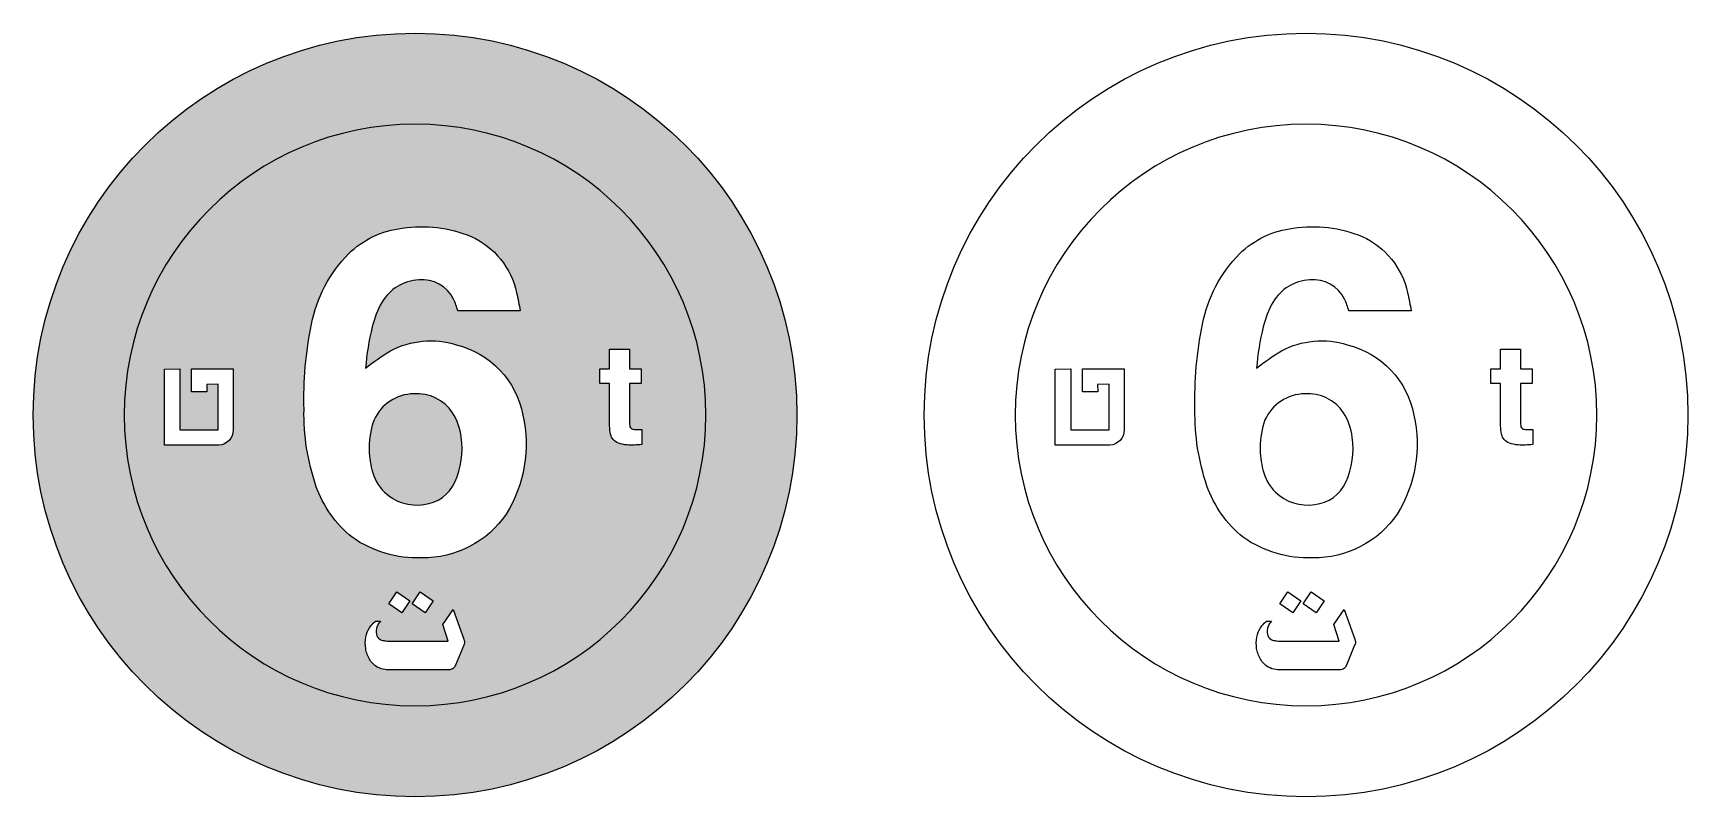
# Model space of a CAD drawing. Extents: x 0 to 1300, y 1 to 602.
import ezdxf

# ---------------------------------------------------------------- set-up
doc = ezdxf.new("R2010")
doc.units = 0
doc.header["$MEASUREMENT"] = 0

msp = doc.modelspace()

# ---------------------------------------------------------------- hatches: boundary and pattern name
h = msp.add_hatch(color=1)
edge = h.paths.add_edge_path()
edge.add_arc((300, 301.549), 300, 0, 180, ccw=False)
edge.add_arc((300, 301.549), 300, -180, 0, ccw=False)
edge = h.paths.add_edge_path(flags=16)
edge.add_arc((300, 301.549), 228.5, 180, 360)
edge.add_arc((300, 301.549), 228.5, 0, 180)
h = msp.add_hatch(color=7)
edge = h.paths.add_edge_path()
edge.add_arc((300, 301.549), 228.5, 180, 360)
edge.add_arc((300, 301.549), 228.5, 0, 180)
edge = h.paths.add_edge_path(flags=16)
edge.add_line((382.631, 383.398), (333.672, 383.398))
edge.add_arc((262.6522028500205, 362.1475299183621), 74.13092516564743, 16.65818027355073, 24.28942543757826)
edge.add_arc((305.5291170530401, 380.1756091462457), 27.65999010490117, 26.78636094680844, 95.35231725142327)
edge.add_arc((304.5836740502996, 372.4360989882737), 35.31675262316605, 92.65294490975344, 150.1543824717209)
edge.add_arc((336.4253576845518, 354.2880694235163), 71.96696870044437, 150.238323145856, 166.6779530486942)
edge.add_arc((456.2642801448296, 323.7744291995347), 195.6231850366389, 166.0691026040099, 175.7540436236986)
edge.add_arc((371.3626304442403, 202.9368738089288), 174.5063322053204, 121.2901081330628, 129.1540517869988, ccw=False)
edge.add_arc((312.2441614063588, 291.9138790830527), 67.90347231965914, 72.80685839955368, 117.6530960451781, ccw=False)
edge.add_arc((315.5392159222954, 288.3607561554037), 70.4490165773754, 10.679485170165492, 76.22316609749532, ccw=False)
edge.add_arc((282.882354034593, 278.6347010182427), 104.4014963354667, -31.74624394883881, 12.603834191982912, ccw=False)
edge.add_arc((306.4402605824053, 268.2711926595829), 78.99658208147994, 269.16496757307124, 325.65471857856846, ccw=False)
edge.add_arc((302.0744282139618, 279.174411508434), 89.9488706696544, 235.076267154245, 272.04805933828493, ccw=False)
edge.add_arc((306.0870250172686, 274.627513862464), 88.7139005859844, 198.8218790576394, 231.2674612826001, ccw=False)
edge.add_arc((388.5123572144967, 302.7001147413989), 175.7886160957269, 178.97263312975, 198.8149690183311, ccw=False)
edge.add_arc((513.0906555734862, 313.6723009051354), 300.4404519000995, 168.633374327766, 181.491546314778, ccw=False)
edge.add_arc((327.8800263270478, 350.6601567675805), 111.5729760414553, 135.9380439972257, 168.5100775408846, ccw=False)
edge.add_arc((298.4387546643629, 376.0084044043298), 72.8238089027736, 96.67888656989601, 134.1599966902901, ccw=False)
edge.add_arc((305.3506286437479, 348.2091336134273), 101.3034273042837, 67.50843071183237, 98.7334099599127, ccw=False)
edge.add_arc((318.281819301958, 384.5559242162645), 62.8050212514681, 11.997367692028718, 65.72300737289447, ccw=False)
edge.add_arc((172.0599278090936, 347.6019658053413), 213.5919766931639, 9.647768147111492, 13.54055028481622, ccw=False)
edge = h.paths.add_edge_path(flags=0)
edge.add_arc((334.0033410587353, 275.8210591398791), 70.07482436083419, 179.6272031852458, 194.3174219754986)
edge.add_arc((301.7753617454932, 266.9408722381953), 36.65730689987588, 193.3254874235885, 225.0580354353446)
edge.add_arc((300.9378983330526, 266.5556479458216), 35.79449678063742, 225.5713136027428, 279.5767831117925)
edge.add_arc((303.9001312915241, 261.1593496500357), 30.04876657370924, 275.716159319883, 335.7107723692582)
edge.add_arc((272.3050807083752, 275.1752299121283), 64.61275601131996, 335.9069227207706, 367.9233660191712)
edge.add_arc((290.819474610473, 278.7692352582227), 45.79077004113014, 6.662611242066083, 32.39976761723882)
edge.add_arc((301.5153889595722, 284.6574887940864), 33.61340517206266, 33.69446962506991, 94.35145124100923)
edge.add_arc((299.2722040051249, 283.71304092964), 34.46232833616724, 90.51075266565901, 156.1693810501993)
edge.add_arc((324.1216967330957, 276.5392408180263), 60.19226799062816, 159.4817243185604, 180.2496224203453)
edge = h.paths.add_edge_path(flags=16)
edge.add_line((103.021, 337.674), (115.137, 337.732))
edge.add_line((115.137, 337.732), (115.15, 289.803))
edge.add_line((115.15, 289.803), (145.254, 289.846))
edge.add_line((145.254, 289.846), (145.254, 325.648))
edge.add_line((145.254, 325.648), (136.275, 325.619))
edge.add_line((136.275, 325.619), (136.318, 319.643))
edge.add_line((136.318, 319.643), (124.32, 319.643))
edge.add_line((124.32, 319.643), (124.248, 337.703))
edge.add_line((124.248, 337.703), (157.164, 337.703))
edge.add_line((157.164, 337.703), (157.193, 289.818))
edge.add_arc((145.0259606097826, 289.8869577967096), 12.16723480092448, 273.9069920657008, 359.67527446192474, ccw=False)
edge.add_line((145.855, 277.748), (103.021, 277.762))
edge.add_line((103.021, 277.762), (103.021, 337.674))
edge = h.paths.add_edge_path(flags=16)
edge.add_line((445.215, 337.912), (452.8219999999999, 337.912))
edge.add_line((452.8219999999999, 337.912), (452.8219999999999, 353.332))
edge.add_line((452.8219999999999, 353.332), (468.52, 353.332))
edge.add_line((468.52, 353.332), (468.52, 337.912))
edge.add_line((468.52, 337.912), (477.656, 337.912))
edge.add_line((477.656, 337.912), (477.656, 326.412))
edge.add_line((477.656, 326.412), (468.52, 326.412))
edge.add_line((468.52, 326.412), (468.52, 295.65))
edge.add_arc((496.5255502624797, 295.7901675135304), 28.00590102882115, 180.286762438772, 185.1566977214372)
edge.add_arc((472.1860038672513, 293.6420613296854), 3.572120203152649, 185.9302198390131, 216.485691427612)
edge.add_arc((471.6849684094329, 293.409207249618), 3.032846197804376, 218.5776769016639, 261.983253515533)
edge.add_arc((474.6533415768191, 315.4240494967596), 25.24686115763646, 262.2802798388805, 267.4089313634839)
edge.add_arc((476.62496699592, 324.0522235441547), 33.99206522204624, 264.7455347250186, 272.4010005035187)
edge.add_line((478.049, 290.09), (478.049, 278.373))
edge.add_arc((470.2568862507613, 347.1215285551076), 69.18870728069373, 266.91638472219677, 276.4664371970015, ccw=False)
edge.add_arc((468.3636618505107, 303.0694044828011), 25.10309848584308, 249.96138424456728, 265.8225279047298, ccw=False)
edge.add_arc((463.1780598804614, 288.8775418215333), 9.99352404772745, 221.7041948774659, 250.0117544961861, ccw=False)
edge.add_arc((463.8027747577626, 288.8053181825384), 10.42246200622749, 193.2075659774554, 219.1221299306783, ccw=False)
edge.add_arc((480.5670901499258, 292.9634936831034), 27.69425483180185, 179.8024095699712, 193.6583467023811, ccw=False)
edge.add_line((452.873, 293.059), (452.8219999999999, 296.572))
edge.add_line((452.8219999999999, 296.572), (452.8219999999999, 326.412))
edge.add_line((452.8219999999999, 326.412), (445.215, 326.412))
edge.add_line((445.215, 326.412), (445.215, 337.912))
h.paths.add_polyline_path([(304.082, 162.492), (314.312, 155.637), (307.965, 146.189), (297.752, 153.062)], flags=16)
h.paths.add_polyline_path([(285.75, 162.492), (295.961, 155.637), (289.609, 146.189), (279.4, 153.062)], flags=16)
edge = h.paths.add_edge_path(flags=16)
edge.add_line((329.902, 148.848), (338.213, 125.537))
edge.add_line((338.213, 125.537), (338.635, 124.209))
edge.add_arc((333.7651357094514, 122.8384259902946), 5.059056366995707, 5.246157760434585, 15.718719034693095, ccw=False)
edge.add_arc((333.9998167433614, 123.1416312521629), 4.805826442417741, -19.60644463350161, 1.9003663883104878, ccw=False)
edge.add_line((338.527, 121.529), (338.189, 120.602))
edge.add_line((338.189, 120.602), (331.777, 105.014))
edge.add_arc((323.6011028427089, 108.4870335532596), 8.882975649446976, 323.29723316609073, 336.9847345040641, ccw=False)
edge.add_arc((327.2005457906841, 105.7980345808934), 4.390018776930763, 281.09041286874043, 323.3577823673053, ccw=False)
edge.add_arc((326.7577930761198, 106.0887962923491), 4.775544890733352, 266.95361973506243, 285.6369776686223, ccw=False)
edge.add_line((326.504, 101.32), (280.539, 101.32))
edge.add_arc((280.5553827035715, 150.0140239221225), 48.69402667803535, 265.21089675543857, 269.9807233072842, ccw=False)
edge.add_arc((277.7366404000378, 115.9209563938564), 14.48470278357103, 238.7714482124019, 265.06267329355916, ccw=False)
edge.add_arc((279.8513311927647, 119.1158267294447), 18.31365371740442, 210.7288232223113, 238.29622957925181, ccw=False)
edge.add_arc((284.5224548364344, 121.5667658926831), 23.58296186375539, 199.2054445813394, 210.0485029603405, ccw=False)
edge.add_arc((288.8574224072572, 122.7044469273723), 28.05311885524106, 189.5980600345613, 198.4872111438925, ccw=False)
edge.add_arc((288.160304892175, 122.185884938672), 27.28215780764971, 169.6274077836038, 188.7683394092156, ccw=False)
edge.add_arc((281.6752901247158, 123.2883523779952), 20.70479231347667, 148.039868740293, 169.3972603727615, ccw=False)
edge.add_arc((280.0336604365071, 124.3838444468479), 18.73222823891578, 133.8266045882369, 148.2248314823661, ccw=False)
edge.add_line((267.062, 137.898), (268.811, 139.543))
edge.add_line((268.811, 139.543), (272.969, 139.543))
edge.add_line((272.969, 139.543), (271.914, 138.342))
edge.add_arc((279.8016483550799, 131.7146106606885), 10.30229518254133, 139.9622257777621, 160.7392842916883)
edge.add_arc((280.4515641575074, 131.3951208980543), 11.02156779243491, 160.2858590907955, 190.4555904064947)
edge.add_arc((275.6516868787745, 130.503146295895), 6.139521759305783, 190.3985300559504, 238.2391888864152)
edge.add_arc((275.3529886060431, 129.7359979929792), 5.332130276789538, 236.6289089490078, 251.0452611652004)
edge.add_arc((276.9421322360158, 133.6151317587746), 9.52020768943816, 249.5829579109986, 260.372781213917)
edge.add_arc((278.4657494350785, 140.3093479405122), 16.37942259147519, 259.0341782216917, 264.8518418639092)
edge.add_arc((279.7630580633469, 170.6319205343226), 46.71793760869143, 266.6044393437808, 270.0489855672519)
edge.add_line((279.803, 123.914), (326.125, 123.914))
edge.add_line((326.125, 123.914), (321.844, 136.969))
edge.add_line((321.844, 136.969), (329.902, 148.848))

# ---------------------------------------------------------------- linework, layer by layer
at = {"color": 1}
msp.add_lwpolyline([(0, 301.549, -1), (600, 301.549, -1)], format="xyb", close=True, dxfattribs=at)
at = {"color": 7}
msp.add_lwpolyline([(699.9999999999999, 301.549, -1), (1300, 301.549, -1)], format="xyb", close=True, dxfattribs=at)
for points in [[(71.5, 301.549, 1), (528.5, 301.549, 1)], [(771.4999999999999, 301.549, 1), (1228.5, 301.549, 1)], [(382.631, 383.398), (333.672, 383.398, 0.0333099), (330.221, 392.641, 0.308433), (302.949, 407.715, 0.256298), (273.951, 390.0119999999999, 0.07185470000000001), (266.395, 370.871, 0.0422837), (261.178, 338.258, -0.0343264), (280.729, 352.061, -0.198215), (332.316, 356.783, -0.294049), (384.768, 301.416, -0.195966), (371.664, 223.703, -0.251599), (305.289, 189.283, -0.162734), (250.58, 205.424, -0.142524), (222.117, 246.006, -0.0867955), (212.752, 305.852, -0.05616330000000001), (218.543, 372.885, -0.143087), (247.705, 428.252, -0.165016), (289.969, 448.338, -0.137094), (344.104, 441.807, -0.238813), (379.715, 397.611, -0.0169871)], [(1082.631, 383.398), (1033.672, 383.398, 0.0333099), (1030.221, 392.641, 0.308433), (1002.949, 407.715, 0.256298), (973.9509999999998, 390.0119999999999, 0.07185470000000001), (966.3949999999999, 370.871, 0.0422837), (961.1779999999999, 338.258, -0.0343264), (980.7289999999999, 352.061, -0.198215), (1032.316, 356.783, -0.294049), (1084.768, 301.416, -0.195966), (1071.664, 223.703, -0.251599), (1005.289, 189.283, -0.162734), (950.5799999999999, 205.424, -0.142524), (922.117, 246.006, -0.0867955), (912.752, 305.852, -0.05616330000000001), (918.5429999999999, 372.885, -0.143087), (947.7049999999999, 428.252, -0.165016), (989.9689999999998, 448.338, -0.137094), (1044.104, 441.807, -0.238813), (1079.715, 397.611, -0.0169871)], [(445.215, 337.912), (452.8219999999999, 337.912), (452.8219999999999, 353.332), (468.52, 353.332), (468.52, 337.912), (477.656, 337.912), (477.656, 326.412), (468.52, 326.412), (468.52, 295.65, 0.0212523), (468.633, 293.273, 0.134119), (469.314, 291.518, 0.19169), (471.2619999999999, 290.406, 0.0223817), (473.5119999999999, 290.203, 0.0334157), (478.049, 290.09), (478.049, 278.373, -0.0416941), (466.535, 278.033, -0.06931799999999999), (459.7619999999999, 279.486, -0.124147), (455.717, 282.229, -0.113558), (453.656, 286.424, -0.0605317), (452.873, 293.059), (452.8219999999999, 296.572), (452.8219999999999, 326.412), (445.215, 326.412)], [(1145.215, 337.912), (1152.822, 337.912), (1152.822, 353.332), (1168.52, 353.332), (1168.52, 337.912), (1177.656, 337.912), (1177.656, 326.412), (1168.52, 326.412), (1168.52, 295.65, 0.0212523), (1168.633, 293.273, 0.134119), (1169.314, 291.518, 0.19169), (1171.262, 290.406, 0.0223817), (1173.512, 290.203, 0.0334157), (1178.049, 290.09), (1178.049, 278.373, -0.0416941), (1166.535, 278.033, -0.06931799999999999), (1159.762, 279.486, -0.124147), (1155.717, 282.229, -0.113558), (1153.656, 286.424, -0.0605317), (1152.873, 293.059), (1152.822, 296.572), (1152.822, 326.412), (1145.215, 326.412)], [(103.021, 337.674), (115.137, 337.732), (115.15, 289.803), (145.254, 289.846), (145.254, 325.648), (136.275, 325.619), (136.318, 319.643), (124.32, 319.643), (124.248, 337.703), (157.164, 337.703), (157.193, 289.818, -0.392743), (145.855, 277.748), (103.021, 277.762)], [(803.0209999999998, 337.674), (815.137, 337.732), (815.1499999999999, 289.803), (845.2539999999999, 289.846), (845.2539999999999, 325.648), (836.2749999999999, 325.619), (836.3179999999999, 319.643), (824.3199999999999, 319.643), (824.2479999999998, 337.703), (857.1639999999999, 337.703), (857.1929999999999, 289.818, -0.392743), (845.8549999999999, 277.748), (803.0209999999998, 277.762)], [(263.93, 276.277, 0.0641861), (266.105, 258.492, 0.139351), (275.881, 240.994, 0.240104), (306.893, 231.26, 0.267924), (331.289, 248.799, 0.140614), (336.301, 284.082, 0.112774), (329.482, 303.305, 0.271024), (298.965, 318.174, 0.294594), (267.748, 297.637, 0.0908659)], [(963.9299999999998, 276.277, 0.0641861), (966.1049999999999, 258.492, 0.139351), (975.8809999999999, 240.994, 0.240104), (1006.893, 231.26, 0.267924), (1031.289, 248.799, 0.140614), (1036.301, 284.082, 0.112774), (1029.482, 303.305, 0.271024), (998.9649999999999, 318.174, 0.294594), (967.7479999999998, 297.637, 0.0908659)], [(329.902, 148.848), (338.213, 125.537), (338.635, 124.209, -0.045727), (338.8030000000001, 123.301, -0.09411760000000001), (338.527, 121.529), (338.189, 120.602), (331.777, 105.014, -0.0597941), (330.723, 103.178, -0.186546), (328.045, 101.49, -0.0817026), (326.504, 101.32), (280.539, 101.32, -0.0208153), (276.49, 101.49, -0.115223), (270.227, 103.535, -0.120869), (264.109, 109.758, -0.0473471), (262.252, 113.809, -0.0388057), (261.197, 118.027, -0.0837128), (261.324, 127.098, -0.0934599), (264.109, 134.248, -0.0629069), (267.062, 137.898), (268.811, 139.543), (272.969, 139.543), (271.914, 138.342, 0.0909062), (270.076, 135.113, 0.132406), (269.613, 129.395, 0.21183), (272.42, 125.283, 0.06298630000000001), (273.621, 124.693, 0.0471143), (275.35, 124.229, 0.0253898), (276.996, 123.996, 0.0150308), (279.803, 123.914), (326.125, 123.914), (321.844, 136.969)], [(1029.902, 148.848), (1038.213, 125.537), (1038.635, 124.209, -0.045727), (1038.803, 123.301, -0.09411760000000001), (1038.527, 121.529), (1038.189, 120.602), (1031.777, 105.014, -0.0597941), (1030.723, 103.178, -0.186546), (1028.045, 101.49, -0.0817026), (1026.504, 101.32), (980.5389999999999, 101.32, -0.0208153), (976.4899999999999, 101.49, -0.115223), (970.2269999999999, 103.535, -0.120869), (964.1089999999999, 109.758, -0.0473471), (962.252, 113.809, -0.0388057), (961.1969999999999, 118.027, -0.0837128), (961.3239999999998, 127.098, -0.0934599), (964.1089999999999, 134.248, -0.0629069), (967.0619999999999, 137.898), (968.8109999999999, 139.543), (972.9689999999998, 139.543), (971.9139999999999, 138.342, 0.0909062), (970.0759999999998, 135.113, 0.132406), (969.6129999999998, 129.395, 0.21183), (972.4199999999998, 125.283, 0.06298630000000001), (973.6209999999999, 124.693, 0.0471143), (975.3499999999999, 124.229, 0.0253898), (976.9959999999999, 123.996, 0.0150308), (979.8029999999999, 123.914), (1026.125, 123.914), (1021.844, 136.969)]]:
    msp.add_lwpolyline(points, format="xyb", close=True)
for points in [[(285.75, 162.492), (295.961, 155.637), (289.609, 146.189), (279.4, 153.062)], [(304.082, 162.492), (314.312, 155.637), (307.965, 146.189), (297.752, 153.062)], [(985.7499999999999, 162.492), (995.9609999999999, 155.637), (989.6089999999999, 146.189), (979.3999999999999, 153.062)], [(1004.082, 162.492), (1014.312, 155.637), (1007.965, 146.189), (997.752, 153.062)]]:
    msp.add_lwpolyline(points, close=True)

doc.saveas('drawing.dxf')
